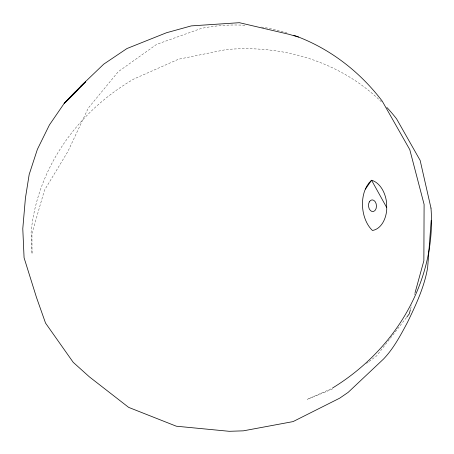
<?xml version="1.0" encoding="UTF-8"?>
<svg xmlns="http://www.w3.org/2000/svg" width="454" height="454" viewBox="0 0 454 454"><rect width="100%" height="100%" fill="white"/><g stroke="black" fill="none" stroke-linecap="round" stroke-linejoin="round"><path stroke-width="0.34" stroke-dasharray="2.27 1.7" d="M410.564 309.123L411.687 305.037M414.496 294.811L414.871 293.449M406.415 317.624L376.599 355.891L368.739 361.759M332.799 388.573L331.675 389.413L307.171 399.384L331.42 388.692M366.491 363.433L368.177 362.179M381.451 101.889A206.122 185.385 -24.9 0 0 226.16 49.571L178.416 59.253L133.834 79.03A201.031 180.437 -24.8 0 0 31.076 232.601L32.041 253.922L31.939 233.56L44.441 190.277L67.873 151.517L88.269 108.114L118.284 71.681L156.653 44.344L201.377 28.386A203.006 185.164 80.6 0 1 246.25 25.356M261.515 27.036A203.006 185.164 80.6 0 1 287.098 33.023"/><path stroke-width="0.68" d="M431.215 220.269L427.668 267.429C424.439 286.9 415.875 304.98 407.357 322.612C400.485 335.404 393.612 348.524 383.471 359.086L348.161 392.358L339.723 398.158L293.074 421.596L243.333 430.84L229.185 431.3L176.328 426.21L128.641 407.374L89.376 376.848L73.207 362.32L45.542 323.095L36.502 297.501L24.079 257.776L22.785 228.674L25.407 198.222L29.175 174.495L37.381 149.355L49.401 124.963L64.179 103.421A16.077 0.352 -45.5 0 1 73.724 93.428L76.141 90.97A16.077 0.352 -45.5 0 1 85.636 81.754A16.196 0.352 -45.5 0 1 67.328 100.499L64.179 103.421L75.387 91.742M410.371 309.804L409.247 313.896L406.846 317.068M415.058 292.768L423.866 260.738L424.098 204.396L409.78 149.638L382.211 101.094A203.006 185.164 80.6 0 0 293.88 35.299M365.442 189.063L371.571 180.244A25.452 17.286 85.2 0 1 386.621 202.932L386.74 209.459A25.452 17.286 85.2 0 1 372.439 230.473A29.499 19.8 85.3 0 1 364.789 190.493L366.622 186.475L368.909 183.024L371.571 180.244L386.706 207.563M80.415 86.498L103.739 64.15L126.955 48.538L166.482 32.75L191.299 25.889L239.4 22.7L288.784 34.254L298.562 37.052M64.179 103.421L66.562 101.231M430.977 208.057L420.143 160.376L396.558 118.835A206.122 185.385 -24.9 0 0 386.916 107.507M430.988 208.057A201.463 181.214 -24.4 0 1 332.629 387.966M77.776 89.671L72.447 95.09L77.776 89.671M369.289 201.905A5.874 3.978 85.3 0 0 371.991 211.49A5.874 3.978 85.3 0 0 376.156 203.801A5.874 3.978 85.3 0 0 369.289 201.905"/></g></svg>
